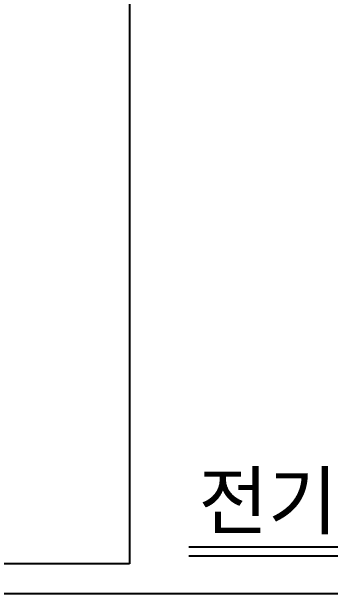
# Model space of a CAD drawing. Header units: millimetres. Extents: x 2370 to 266135, y -585395 to 33485.
# Drawn here: x 177598 to 180430, y -7179 to -2010 of the extents above; entities that cross this region are included whole.
import ezdxf

# ---------------------------------------------------------------- set-up
doc = ezdxf.new("R2010")
doc.units = ezdxf.units.MM
doc.styles.add('SH_진천_나눔', font='')
doc.styles.get('SH_진천_나눔').set_extended_font_data('NanumGothic', bold=True)

msp = doc.modelspace()

# ---------------------------------------------------------------- linework, layer by layer
for p, q in [((178645.7, 2369.3), (178645.7, -6916)), ((179172.1, -6764.6), (184383.2, -6764.6)), ((179172.1, -6847), (184383.2, -6847)), ((178645.7, -6916), (164719, -6916))]:
    msp.add_line(p, q)
at = {"ltscale": 600}
msp.add_lwpolyline([(138646.8, -7179.1), (189715, -7179.1)], dxfattribs=at)

# ---------------------------------------------------------------- texts
at = {"style": 'SH_진천_나눔'}
msp.add_text('전기공사 구분도', height=492.63, dxfattribs=at).set_placement((179258.1, -6602.5))

doc.saveas('drawing.dxf')
